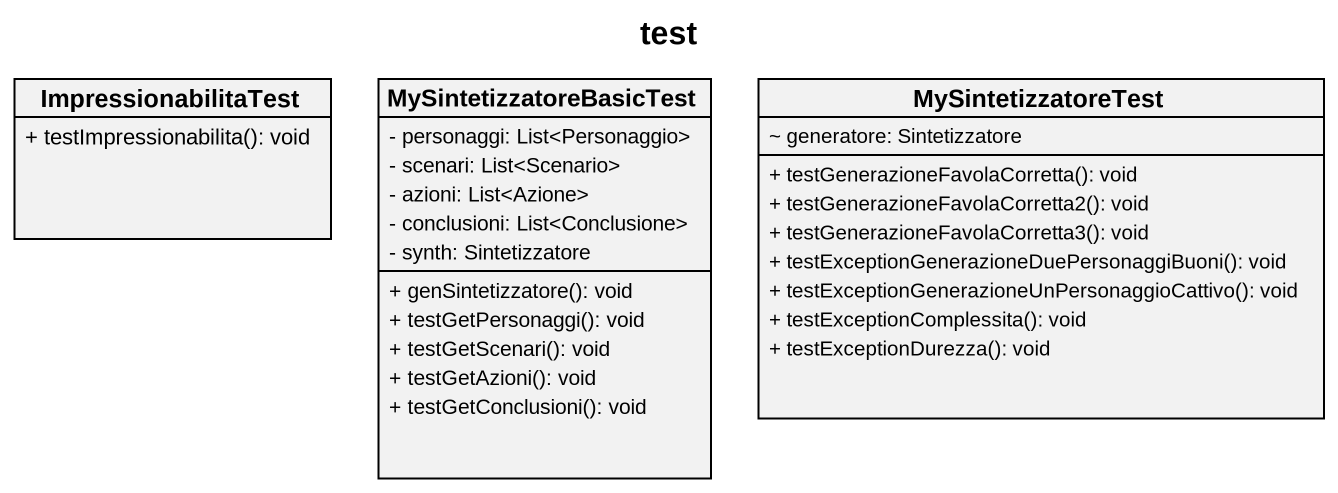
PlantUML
@startuml
title test
hide circle
hide empty members
skinparam classAttributeIconSize 0
class ImpressionabilitaTest {
  + testImpressionabilita(): void
}
class MySintetizzatoreBasicTest {
  - personaggi: List<Personaggio>
  - scenari: List<Scenario>
  - azioni: List<Azione>
  - conclusioni: List<Conclusione>
  - synth: Sintetizzatore
  + genSintetizzatore(): void
  + testGetPersonaggi(): void
  + testGetScenari(): void
  + testGetAzioni(): void
  + testGetConclusioni(): void
}
class MySintetizzatoreTest {
  ~ generatore: Sintetizzatore
  + testGenerazioneFavolaCorretta(): void
  + testGenerazioneFavolaCorretta2(): void
  + testGenerazioneFavolaCorretta3(): void
  + testExceptionGenerazioneDuePersonaggiBuoni(): void
  + testExceptionGenerazioneUnPersonaggioCattivo(): void
  + testExceptionComplessita(): void
  + testExceptionDurezza(): void
}
@enduml
